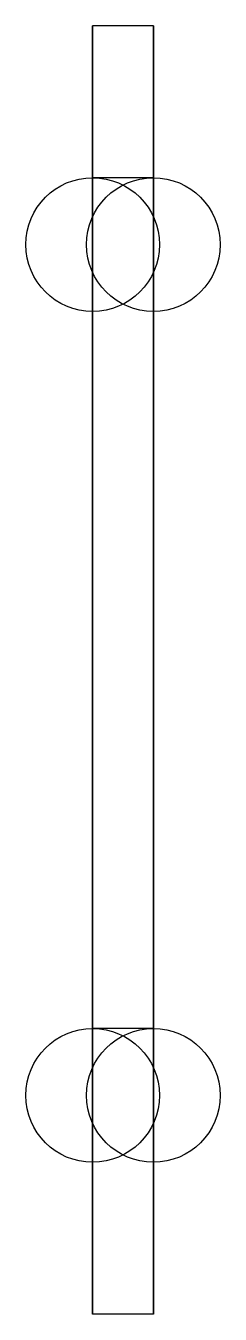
# Model space of a CAD drawing. Header units: millimetres. Extents: x -2.1 to 1.1, y -1.6 to 19.6.
import ezdxf

# ---------------------------------------------------------------- set-up
doc = ezdxf.new("R2010")
doc.units = ezdxf.units.MM
doc.layers.add('Clone004', color=7, linetype='CONTINUOUS')

msp = doc.modelspace()

# ---------------------------------------------------------------- linework, layer by layer
at = {"layer": 'Clone004'}
for p, q in [((0, 19.6, 8.5), (-1, 19.6, 8.5)), ((-1, -1.6, 8.5), (-1, 19.6, 8.5)), ((0, 19.6, 8.5), (-1, 19.6, 8.5)), ((0, 19.6, -1.5), (-1, 19.6, -1.5)), ((-1, 19.6, 8.5), (-1, 19.6, -1.5)), ((0, 19.6, -1.5), (-1, 19.6, -1.5)), ((-1, 19.6, -1.5), (-1, -1.6, -1.5)), ((-1, -1.6, 8.5), (-1, 19.6, 8.5)), ((-1, 19.6, 8.5), (-1, 19.6, -1.5)), ((-1, 19.6, -1.5), (-1, -1.6, -1.5)), ((0, -1.6, 8.5), (0, 19.6, 8.5)), ((0, 19.6, 8.5), (0, 19.6, -1.5)), ((0, 19.6, -1.5), (0, -1.6, -1.5)), ((0, -1.6, 8.5), (0, 19.6, 8.5)), ((0, 19.6, 8.5), (0, 19.6, -1.5)), ((0, 19.6, -1.5), (0, -1.6, -1.5)), ((0, 17.1, 3.6), (-1, 17.1, 3.6)), ((0, 17.1, 3.6), (-1, 17.1, 3.6)), ((0, 3.1, 3.6), (-1, 3.1, 3.6)), ((0, 3.1, 3.6), (-1, 3.1, 3.6)), ((0, -1.6, 8.5), (-1, -1.6, 8.5)), ((0, -1.6, -1.5), (-1, -1.6, -1.5)), ((0, -1.6, -1.5), (-1, -1.6, -1.5)), ((0, -1.6, 8.5), (-1, -1.6, 8.5)), ((-1, -1.6, -1.5), (-1, -1.6, 8.5)), ((-1, -1.6, -1.5), (-1, -1.6, 8.5)), ((0, -1.6, -1.5), (0, -1.6, 8.5)), ((0, -1.6, -1.5), (0, -1.6, 8.5))]:
    msp.add_line(p, q, dxfattribs=at)
for centre in [(-1, 16), (-1, 16), (0, 16), (0, 16), (-1, 2), (-1, 2), (0, 2), (0, 2)]:
    msp.add_circle(centre, 1.1, dxfattribs=at)

doc.saveas('drawing.dxf')
